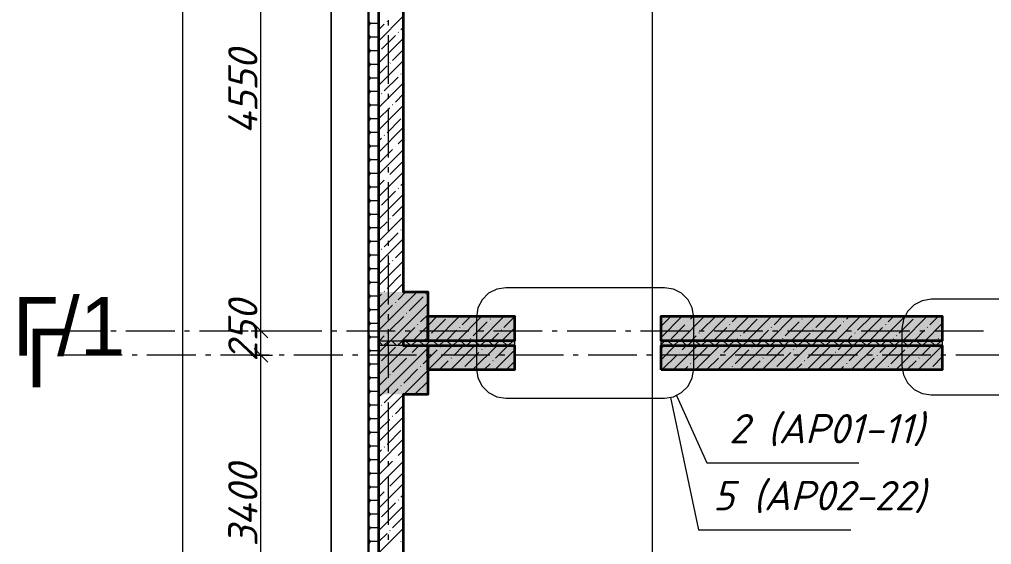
# Model space of a CAD drawing. Header units: millimetres. Extents: x -81576 to 1046824, y -248937 to 691537.
# Drawn here: x 92814 to 102769, y 545182 to 550563 of the extents above; entities that cross this region are included whole.
import ezdxf

# ---------------------------------------------------------------- set-up
doc = ezdxf.new("R2010")
doc.units = ezdxf.units.MM
doc.layers.add('PDF _Геометрия', color=7, linetype='Continuous', true_color=0x1d1d1d)
doc.layers.add('PDF _Сплошная заливка', color=7, linetype='Continuous', true_color=0xffffff)
doc.layers.add('PDF _Текст', color=7, linetype='Continuous')
doc.styles.add('PDF ArialMT', font='arial.ttf')
doc.styles.add('PDF ISOCPEUR Italic', font='isocpeui.ttf')

msp = doc.modelspace()

# ---------------------------------------------------------------- hatches: boundary and pattern name
at = {"layer": 'PDF _Сплошная заливка', "true_color": 0x636466, "transparency": 33554559}
for points in [[(96494.5, 547271.5), (96994.5, 547271.5), (96994.5, 547771.5), (96494.5, 547771.5)], [(97884.5, 547271.5), (97884.5, 547521.5), (96994.5, 547521.5), (96994.5, 547271.5)], [(102264.5, 547271.5), (102264.5, 547521.5), (99384.5, 547521.5), (99384.5, 547271.5)], [(97884.5, 547221.5), (97884.5, 547271.5), (96494.5, 547271.5), (96494.5, 547221.5)], [(102264.5, 547221.5), (102264.5, 547271.5), (99384.5, 547271.5), (99384.5, 547221.5)], [(96494.5, 546721.5), (96994.5, 546721.5), (96994.5, 547221.5), (96494.5, 547221.5)], [(97884.5, 546971.5), (97884.5, 547221.5), (96994.5, 547221.5), (96994.5, 546971.5)], [(102264.5, 546971.5), (102264.5, 547221.5), (99384.5, 547221.5), (99384.5, 546971.5)]]:
    msp.add_hatch(color=251, dxfattribs=at).paths.add_polyline_path(points)

# ---------------------------------------------------------------- linework, layer by layer
at = {"layer": 'PDF _Геометрия', "color": 8, "lineweight": 9, "true_color": 0x808080}
msp.add_lwpolyline([(99293.1, 588857.5), (99293.1, 532840)], dxfattribs=at)
at = {"layer": 'PDF _Геометрия', "color": 7, "lineweight": 9}
for points in [[(96004.5, 535380), (96004.5, 585971.6), (122994.5, 585971.6), (122994.5, 547671.5), (169194.5, 547671.5), (169194.5, 581171.6), (172944.5, 581171.6), (172944.5, 582548.4), (172944.5, 581171.6), (169194.5, 581171.6), (169194.5, 547671.5), (122994.5, 547671.5), (122994.5, 585971.6), (96004.5, 585971.6)], [(99718.9, 547514.1), (99704.2, 547606.8), (99661.6, 547690.4), (99595.2, 547756.8), (99511.6, 547799.4), (99418.9, 547814.1), (97794.7, 547814.1), (97702, 547799.4), (97618.3, 547756.8), (97552, 547690.4), (97509.4, 547606.8), (97494.7, 547514.1), (97494.7, 546982.9), (97509.4, 546890.2), (97552, 546806.5), (97618.3, 546740.2), (97702, 546697.5), (97794.7, 546682.9), (99418.9, 546682.9), (99511.6, 546697.5), (99595.2, 546740.2), (99661.6, 546806.5), (99704.2, 546890.2), (99718.9, 546982.9)], [(97494.7, 546982.9), (97509.4, 546890.2), (97552, 546806.5), (97618.3, 546740.2), (97702, 546697.5), (97794.7, 546682.9), (99418.9, 546682.9), (99511.6, 546697.5), (99595.2, 546740.2), (99661.6, 546806.5), (99704.2, 546890.2), (99718.9, 546982.9), (99718.9, 547514.1), (99704.2, 547606.8), (99661.6, 547690.4), (99595.2, 547756.8), (99511.6, 547799.4), (99418.9, 547814.1), (97794.7, 547814.1), (97702, 547799.4), (97618.3, 547756.8), (97552, 547690.4), (97509.4, 547606.8), (97494.7, 547514.1)], [(103956.6, 547395.4), (103942, 547488.1), (103899.4, 547571.7), (103833, 547638.1), (103749.4, 547680.7), (103656.6, 547695.4), (102151.3, 547695.4), (102058.6, 547680.7), (101975, 547638.1), (101908.6, 547571.7), (101866, 547488.1), (101851.3, 547395.4), (101851.3, 547015), (101866, 546922.3), (101908.6, 546838.6), (101975, 546772.3), (102058.6, 546729.6), (102151.3, 546715), (103656.6, 546715), (103749.4, 546729.6), (103833, 546772.3), (103899.4, 546838.6), (103942, 546922.3), (103956.6, 547015)]]:
    msp.add_lwpolyline(points, close=True, dxfattribs=at)
at = {"layer": 'PDF _Геометрия', "color": 7, "lineweight": 13}
for points in [[(175144.5, 535711.5), (96494.5, 535711.5), (96384.5, 535711.5), (96384.5, 585471.6), (96384.5, 585581.6), (122494.5, 585581.6), (122604.5, 585581.6), (122604.5, 547331.5), (173334.5, 547331.5)], [(96392.5, 555781.6), (96392.5, 535719.5), (175144.5, 535719.5)]]:
    msp.add_lwpolyline(points, dxfattribs=at)
at = {"layer": 'PDF _Геометрия', "color": 7, "lineweight": 9}
for points in [[(94486.2, 535801.5), (94486.2, 585491.6)], [(95286.2, 535801.5), (95286.2, 539571.5), (95286.2, 543721.5), (95286.2, 547121.5), (95286.2, 547371.5), (95286.2, 551921.5), (95286.2, 555221.6), (95286.2, 561221.6), (95286.2, 564221.6), (95286.2, 570221.6), (95286.2, 573221.6), (95286.2, 576221.6), (95286.2, 581721.6), (95286.2, 585491.6)], [(96492.5, 555781.6), (96492.5, 535819.5), (175144.5, 535819.5)], [(96494.5, 555781.6), (96494.5, 535821.5), (175144.5, 535821.5)], [(96594.5, 550501.9), (96594.5, 550554.8)], [(96594.5, 549901.9), (96594.5, 550401.9)], [(96594.5, 549749), (96594.5, 549801.9)], [(96594.5, 549149), (96594.5, 549649)], [(96594.5, 548996.1), (96594.5, 549049)], [(96594.5, 548396.1), (96594.5, 548896.1)], [(96594.5, 548243.1), (96594.5, 548296.1)], [(96594.5, 547643.1), (96594.5, 548143.1)], [(96594.5, 547490.2), (96594.5, 547543.1)], [(93267.9, 547371.5), (93650.8, 547371.5)], [(93750.8, 547371.5), (93803.7, 547371.5)], [(93903.7, 547371.5), (94403.7, 547371.5)], [(94503.7, 547371.5), (94556.6, 547371.5)], [(94656.6, 547371.5), (95156.6, 547371.5)], [(95187.2, 547371.5), (95286.2, 547371.5), (95406.2, 547371.5)], [(95216.2, 547441.5), (95286.2, 547371.5), (95356.2, 547301.5)], [(95256.6, 547371.5), (95309.5, 547371.5)], [(95409.5, 547371.5), (95909.5, 547371.5)], [(96009.5, 547371.5), (96062.5, 547371.5)], [(96162.4, 547371.5), (96662.4, 547371.5)], [(96594.5, 546890.2), (96594.5, 547390.2)], [(96762.5, 547371.5), (96815.4, 547371.5)], [(96915.4, 547371.5), (97415.4, 547371.5)], [(97515.4, 547371.5), (97568.3, 547371.5)], [(97668.3, 547371.5), (98168.3, 547371.5)], [(98268.3, 547371.5), (98321.2, 547371.5)], [(98421.2, 547371.5), (98921.2, 547371.5)], [(99021.2, 547371.5), (99074.1, 547371.5)], [(99174.1, 547371.5), (99674.1, 547371.5)], [(99774.1, 547371.5), (99827, 547371.5)], [(99927, 547371.5), (100427, 547371.5)], [(100527, 547371.5), (100580, 547371.5)], [(100680, 547371.5), (101180, 547371.5)], [(101280, 547371.5), (101332.9, 547371.5)], [(101432.9, 547371.5), (101932.9, 547371.5)], [(102032.9, 547371.5), (102085.8, 547371.5)], [(102185.8, 547371.5), (102685.8, 547371.5)], [(95216.2, 547191.5), (95286.2, 547121.5), (95356.2, 547051.5)], [(93866.5, 547121.5), (93267.9, 547121.5)], [(94019.4, 547121.5), (93966.5, 547121.5)], [(94619.4, 547121.5), (94119.4, 547121.5)], [(94772.3, 547121.5), (94719.4, 547121.5)], [(95372.3, 547121.5), (94872.3, 547121.5)], [(95187.2, 547121.5), (95286.2, 547121.5), (95406.2, 547121.5)], [(95525.3, 547121.5), (95472.3, 547121.5)], [(96125.3, 547121.5), (95625.3, 547121.5)], [(96278.2, 547121.5), (96225.3, 547121.5)], [(96878.2, 547121.5), (96378.2, 547121.5)], [(97031.1, 547121.5), (96978.2, 547121.5)], [(97631.1, 547121.5), (97131.1, 547121.5)], [(97784, 547121.5), (97731.1, 547121.5)], [(98384, 547121.5), (97884, 547121.5)], [(98536.9, 547121.5), (98484, 547121.5)], [(99136.9, 547121.5), (98636.9, 547121.5)], [(99289.8, 547121.5), (99236.9, 547121.5)], [(99889.8, 547121.5), (99389.8, 547121.5)], [(100042.8, 547121.5), (99989.8, 547121.5)], [(100642.8, 547121.5), (100142.8, 547121.5)], [(100795.7, 547121.5), (100742.8, 547121.5)], [(101395.7, 547121.5), (100895.7, 547121.5)], [(101548.6, 547121.5), (101495.7, 547121.5)], [(102148.6, 547121.5), (101648.6, 547121.5)], [(102301.5, 547121.5), (102248.6, 547121.5)], [(102901.5, 547121.5), (102401.5, 547121.5)], [(96594.5, 546737.3), (96594.5, 546790.2)], [(96594.5, 546137.3), (96594.5, 546637.3)], [(96594.5, 545984.4), (96594.5, 546037.3)], [(96594.5, 545384.4), (96594.5, 545884.4)], [(96594.5, 545231.5), (96594.5, 545284.4)]]:
    msp.add_lwpolyline(points, dxfattribs=at)
at = {"layer": 'PDF _Геометрия', "color": 7, "lineweight": 35}
for points in [[(96744.5, 559698.6), (96744.5, 547771.5), (96994.5, 547771.5), (96994.5, 547271.5), (96744.5, 547271.5), (96744.5, 547221.5), (96994.5, 547221.5), (96994.5, 546721.5), (96744.5, 546721.5), (96744.5, 544071.5)], [(175144.5, 535821.5), (104369.5, 535821.5), (96744.5, 535821.5), (96494.5, 535821.5), (96494.5, 543571.5), (96494.5, 546721.5), (96494.5, 547221.5), (96494.5, 547271.5), (96494.5, 547771.5), (96494.5, 555781.6)]]:
    msp.add_lwpolyline(points, dxfattribs=at)
at = {"layer": 'PDF _Геометрия', "lineweight": 9}
for points in [[(96392.5, 550541.6), (96404.1, 550521.3)], [(96492.5, 550534.6), (96484.8, 550521.3)], [(96744.5, 550595), (96494.5, 550345)], [(96580.3, 550544.9), (96577.9, 550542.5)], [(96404.1, 550521.3), (96392.5, 550501.1)], [(96484.8, 550521.3), (96404.1, 550521.3)], [(96484.8, 550521.3), (96492.5, 550508)], [(96549.4, 550514), (96494.5, 550459.1)], [(96694.4, 550430.9), (96692, 550428.5)], [(96744.5, 550481), (96720.5, 550457)], [(96392.5, 550401.9), (96404.1, 550381.7)], [(96404.1, 550381.7), (96392.5, 550361.4)], [(96484.8, 550381.7), (96404.1, 550381.7)], [(96492.5, 550394.9), (96484.8, 550381.7)], [(96484.8, 550381.7), (96492.5, 550368.4)], [(96744.5, 550366.9), (96494.5, 550116.9)], [(96663.5, 550400), (96520.9, 550257.4)], [(96392.5, 550262.2), (96404.1, 550242)], [(96404.1, 550242), (96392.5, 550221.7)], [(96484.8, 550242), (96404.1, 550242)], [(96492.5, 550255.3), (96484.8, 550242)], [(96484.8, 550242), (96492.5, 550228.7)], [(96494.8, 550231.3), (96494.5, 550231)], [(96744.5, 550252.9), (96635, 550143.4)], [(96744.5, 550138.8), (96494.5, 549888.8)], [(96392.5, 550122.5), (96404.1, 550102.3)], [(96404.1, 550102.3), (96392.5, 550082.1)], [(96484.8, 550102.3), (96404.1, 550102.3)], [(96492.5, 550115.6), (96484.8, 550102.3)], [(96484.8, 550102.3), (96492.5, 550089)], [(96577.9, 550086.3), (96494.5, 550002.9)], [(96608.8, 550117.2), (96606.5, 550114.9)], [(96392.5, 549982.8), (96404.1, 549962.6)], [(96404.1, 549962.6), (96392.5, 549942.4)], [(96484.8, 549962.6), (96404.1, 549962.6)], [(96492.5, 549975.9), (96484.8, 549962.6)], [(96484.8, 549962.6), (96492.5, 549949.3)], [(96692, 549972.3), (96549.4, 549829.7)], [(96722.9, 550003.2), (96720.5, 550000.8)], [(96392.5, 549843.2), (96404.1, 549822.9)], [(96492.5, 549836.2), (96484.8, 549822.9)], [(96744.5, 549910.7), (96494.5, 549660.7)], [(96404.1, 549822.9), (96392.5, 549802.7)], [(96484.8, 549822.9), (96404.1, 549822.9)], [(96484.8, 549822.9), (96492.5, 549809.6)], [(96523.3, 549803.6), (96520.9, 549801.2)], [(96744.5, 549796.7), (96663.5, 549715.7)], [(96392.5, 549703.5), (96404.1, 549683.3)], [(96404.1, 549683.3), (96392.5, 549663)], [(96484.8, 549683.2), (96404.1, 549683.2)], [(96492.5, 549696.5), (96484.8, 549683.3)], [(96484.8, 549683.3), (96492.5, 549670)], [(96744.5, 549682.6), (96494.5, 549432.6)], [(96606.5, 549658.7), (96494.5, 549546.7)], [(96637.3, 549689.5), (96635, 549687.2)], [(96392.5, 549563.8), (96404.1, 549543.6)], [(96404.1, 549543.6), (96392.5, 549523.3)], [(96484.8, 549543.6), (96404.1, 549543.6)], [(96492.5, 549556.9), (96484.8, 549543.6)], [(96484.8, 549543.6), (96492.5, 549530.3)], [(96720.5, 549544.6), (96577.9, 549402)], [(96744.5, 549454.5), (96494.5, 549204.5)], [(96392.5, 549424.1), (96404.1, 549403.9)], [(96404.1, 549403.9), (96392.5, 549383.7)], [(96484.8, 549403.9), (96404.1, 549403.9)], [(96492.5, 549417.2), (96484.8, 549403.9)], [(96484.8, 549403.9), (96492.5, 549390.6)], [(96520.9, 549345), (96494.5, 549318.6)], [(96551.8, 549375.9), (96549.4, 549373.5)], [(96744.5, 549340.5), (96692, 549288)], [(96392.5, 549284.4), (96404.1, 549264.2)], [(96404.1, 549264.2), (96392.5, 549244)], [(96484.8, 549264.2), (96404.1, 549264.2)], [(96492.5, 549277.5), (96484.8, 549264.2)], [(96484.8, 549264.2), (96492.5, 549250.9)], [(96665.8, 549261.9), (96663.5, 549259.5)], [(96392.5, 549144.8), (96404.1, 549124.5)], [(96492.5, 549137.8), (96484.8, 549124.5)], [(96635, 549231), (96494.5, 549090.5)], [(96744.5, 549226.4), (96494.5, 548976.4)], [(96404.1, 549124.5), (96392.5, 549104.3)], [(96484.8, 549124.5), (96404.1, 549124.5)], [(96484.8, 549124.5), (96492.5, 549111.2)], [(96744.5, 549112.4), (96606.5, 548974.4)], [(96392.5, 549005.1), (96404.1, 548984.8)], [(96404.1, 548984.8), (96392.5, 548964.6)], [(96484.8, 548984.8), (96404.1, 548984.8)], [(96492.5, 548998.1), (96484.8, 548984.8)], [(96484.8, 548984.8), (96492.5, 548971.6)], [(96744.5, 548998.3), (96494.5, 548748.3)], [(96580.3, 548948.2), (96577.9, 548945.8)], [(96392.5, 548865.4), (96404.1, 548845.2)], [(96404.1, 548845.2), (96392.5, 548824.9)], [(96484.8, 548845.2), (96404.1, 548845.2)], [(96492.5, 548858.4), (96484.8, 548845.2)], [(96484.8, 548845.2), (96492.5, 548831.9)], [(96549.4, 548917.3), (96494.5, 548862.4)], [(96744.5, 548884.3), (96720.5, 548860.3)], [(96744.5, 548770.2), (96494.5, 548520.2)], [(96663.5, 548803.3), (96520.9, 548660.7)], [(96694.4, 548834.2), (96692, 548831.8)], [(96392.5, 548725.7), (96404.1, 548705.5)], [(96404.1, 548705.5), (96392.5, 548685.2)], [(96484.8, 548705.5), (96404.1, 548705.5)], [(96492.5, 548718.8), (96484.8, 548705.5)], [(96484.8, 548705.5), (96492.5, 548692.2)], [(96744.5, 548656.2), (96635, 548546.7)], [(96392.5, 548586), (96404.1, 548565.8)], [(96404.1, 548565.8), (96392.5, 548545.6)], [(96484.8, 548565.8), (96404.1, 548565.8)], [(96492.5, 548579.1), (96484.8, 548565.8)], [(96484.8, 548565.8), (96492.5, 548552.5)], [(96494.8, 548634.6), (96494.5, 548634.3)], [(96744.5, 548542.1), (96494.5, 548292.1)], [(96392.5, 548446.4), (96404.1, 548426.1)], [(96492.5, 548439.4), (96484.8, 548426.1)], [(96577.9, 548489.6), (96494.5, 548406.2)], [(96608.8, 548520.5), (96606.5, 548518.2)], [(96404.1, 548426.1), (96392.5, 548405.9)], [(96484.8, 548426.1), (96404.1, 548426.1)], [(96484.8, 548426.1), (96492.5, 548412.8)], [(96692, 548375.6), (96549.4, 548233)], [(96722.9, 548406.5), (96720.5, 548404.1)], [(96392.5, 548306.7), (96404.1, 548286.4)], [(96404.1, 548286.4), (96392.5, 548266.2)], [(96484.8, 548286.4), (96404.1, 548286.4)], [(96492.5, 548299.7), (96484.8, 548286.4)], [(96484.8, 548286.4), (96492.5, 548273.1)], [(96744.5, 548314), (96494.5, 548064)], [(96392.5, 548167), (96404.1, 548146.8)], [(96404.1, 548146.8), (96392.5, 548126.5)], [(96484.8, 548146.8), (96404.1, 548146.8)], [(96492.5, 548160), (96484.8, 548146.8)], [(96484.8, 548146.8), (96492.5, 548133.5)], [(96523.3, 548206.9), (96520.9, 548204.5)], [(96744.5, 548200), (96663.5, 548119)], [(96744.5, 548085.9), (96494.5, 547835.9)], [(96606.5, 548062), (96494.5, 547950)], [(96637.3, 548092.8), (96635, 548090.5)], [(96392.5, 548027.3), (96404.1, 548007.1)], [(96404.1, 548007.1), (96392.5, 547986.8)], [(96484.8, 548007.1), (96404.1, 548007.1)], [(96492.5, 548020.4), (96484.8, 548007.1)], [(96484.8, 548007.1), (96492.5, 547993.8)], [(96720.5, 547947.9), (96577.9, 547805.4)], [(96392.5, 547887.6), (96404.1, 547867.4)], [(96404.1, 547867.4), (96392.5, 547847.2)], [(96484.8, 547867.4), (96404.1, 547867.4)], [(96492.5, 547880.7), (96484.8, 547867.4)], [(96484.8, 547867.4), (96492.5, 547854.1)], [(96744.5, 547857.8), (96658.2, 547771.5), (96494.5, 547607.8)], [(96392.5, 547747.9), (96404.1, 547727.7)], [(96492.5, 547741), (96484.8, 547727.7)], [(96886.3, 547771.5), (96494.5, 547379.7)], [(96520.9, 547748.3), (96494.5, 547721.9)], [(96551.8, 547779.2), (96549.4, 547776.8)], [(96772.2, 547771.5), (96692, 547691.3)], [(96979.5, 547750.7), (96977.1, 547748.3)], [(96404.1, 547727.7), (96392.5, 547707.5)], [(96484.8, 547727.7), (96404.1, 547727.7)], [(96484.8, 547727.7), (96492.5, 547714.4)], [(96994.5, 547651.6), (96614.4, 547271.5), (96564.4, 547221.5), (96494.5, 547151.6)], [(96665.8, 547665.2), (96663.5, 547662.8)], [(96948.6, 547719.8), (96806, 547577.3)], [(96392.5, 547608.3), (96404.1, 547588)], [(96404.1, 547588), (96392.5, 547567.8)], [(96484.8, 547588), (96404.1, 547588)], [(96492.5, 547601.3), (96484.8, 547588)], [(96484.8, 547588), (96492.5, 547574.7)], [(96635, 547634.3), (96494.5, 547493.8)], [(96779.9, 547551.1), (96777.5, 547548.7)], [(96392.5, 547468.6), (96404.1, 547448.3)], [(96404.1, 547448.3), (96392.5, 547428.1)], [(96484.8, 547448.3), (96404.1, 547448.3)], [(96492.5, 547461.6), (96484.8, 547448.3)], [(96484.8, 547448.3), (96492.5, 547435.1)], [(96749, 547520.2), (96606.5, 547377.7)], [(97092.5, 547521.5), (96994.5, 547423.5), (96842.5, 547271.5)], [(96994.5, 547537.6), (96920.1, 547463.2)], [(97176.7, 547491.7), (97034.1, 547349.2)], [(97320.6, 547521.5), (97070.6, 547271.5)], [(97206.5, 547521.5), (97205.2, 547520.2)], [(97548.7, 547521.5), (97298.7, 547271.5)], [(97434.6, 547521.5), (97347.8, 547434.7)], [(97604.4, 547463.2), (97461.8, 547320.6)], [(97776.8, 547521.5), (97526.8, 547271.5)], [(97635.3, 547494.1), (97632.9, 547491.7)], [(97662.7, 547521.5), (97661.4, 547520.2)], [(97884.5, 547515.2), (97775.5, 547406.2)], [(99601.6, 547521.5), (99384.5, 547304.4)], [(99487.5, 547521.5), (99384.5, 547418.5)], [(99829.7, 547521.5), (99579.7, 547271.5)], [(99659.6, 547465.6), (99657.3, 547463.2)], [(99715.6, 547521.5), (99685.8, 547491.7)], [(99942.4, 547520.2), (99799.8, 547377.7)], [(100057.8, 547521.5), (99807.8, 547271.5)], [(100285.9, 547521.5), (100035.9, 547271.5)], [(100171.8, 547521.5), (100113.5, 547463.2)], [(100370.1, 547491.7), (100227.5, 547349.2)], [(100514, 547521.5), (100264, 547271.5)], [(100399.9, 547521.5), (100398.6, 547520.2)], [(100742.1, 547521.5), (100492.1, 547271.5)], [(100628, 547521.5), (100541.2, 547434.7)], [(100797.8, 547463.2), (100655.2, 547320.6)], [(100970.2, 547521.5), (100720.2, 547271.5)], [(100828.6, 547494.1), (100826.3, 547491.7)], [(100856.1, 547521.5), (100854.8, 547520.2)], [(101198.3, 547521.5), (100948.3, 547271.5)], [(101084.2, 547521.5), (100968.8, 547406.2)], [(101426.3, 547521.5), (101176.3, 547271.5)], [(101256.3, 547465.6), (101254, 547463.2)], [(101312.3, 547521.5), (101282.5, 547491.7)], [(101539.1, 547520.2), (101396.5, 547377.7)], [(101654.4, 547521.5), (101404.4, 547271.5)], [(101882.6, 547521.5), (101632.5, 547271.5)], [(101768.5, 547521.5), (101710.2, 547463.2)], [(101966.8, 547491.7), (101824.2, 547349.2)], [(102110.6, 547521.5), (101860.6, 547271.5)], [(101996.6, 547521.5), (101995.3, 547520.2)], [(102264.5, 547447.3), (102088.7, 547271.5)], [(102224.7, 547521.5), (102137.8, 547434.7)], [(96580.3, 547351.5), (96577.9, 547349.2)], [(96863.1, 547406.2), (96728.4, 547271.5), (96720.5, 547263.6)], [(96893.9, 547437.1), (96891.6, 547434.7)], [(97290.7, 547377.7), (97184.6, 547271.5)], [(97321.6, 547408.5), (97319.3, 547406.2)], [(97718.4, 547349.2), (97640.8, 547271.5)], [(97749.3, 547380), (97746.9, 547377.7)], [(97884.5, 547401.1), (97754.9, 547271.5)], [(99628.8, 547434.7), (99486.2, 547292.1)], [(99773.7, 547351.5), (99771.3, 547349.2)], [(100056.4, 547406.2), (99921.8, 547271.5)], [(100087.3, 547437.1), (100085, 547434.7)], [(100484.1, 547377.7), (100378, 547271.5)], [(100515, 547408.5), (100512.6, 547406.2)], [(100911.8, 547349.2), (100834.2, 547271.5)], [(100942.7, 547380), (100940.3, 547377.7)], [(101225.4, 547434.7), (101082.9, 547292.1)], [(101370.4, 547351.5), (101368, 547349.2)], [(101653.1, 547406.2), (101518.5, 547271.5)], [(101684, 547437.1), (101681.6, 547434.7)], [(102080.8, 547377.7), (101974.7, 547271.5)], [(102111.7, 547408.5), (102109.3, 547406.2)], [(96392.5, 547328.9), (96404.1, 547308.7)], [(96404.1, 547308.7), (96392.5, 547288.4)], [(96484.8, 547308.7), (96404.1, 547308.7)], [(96492.5, 547322), (96484.8, 547308.7)], [(96484.8, 547308.7), (96492.5, 547295.4)], [(96549.4, 547320.6), (96500.3, 547271.5), (96494.5, 547265.7)], [(96494.5, 547261.6), (96534.5, 547221.5)], [(96596.1, 547271.5), (96546.1, 547221.5)], [(96625.9, 547271.5), (96675.9, 547221.5)], [(96737.5, 547271.5), (96687.5, 547221.5)], [(96767.3, 547271.5), (96817.3, 547221.5)], [(96878.9, 547271.5), (96828.9, 547221.5)], [(96908.7, 547271.5), (96958.7, 547221.5)], [(96977.1, 547292.1), (96956.5, 547271.5)], [(97020.4, 547271.5), (96970.4, 547221.5)], [(97008, 547323), (97005.6, 547320.6)], [(97050.2, 547271.5), (97100.2, 547221.5)], [(97161.8, 547271.5), (97111.8, 547221.5)], [(97191.6, 547271.5), (97241.6, 547221.5)], [(97303.2, 547271.5), (97253.2, 547221.5)], [(97333, 547271.5), (97383, 547221.5)], [(97444.6, 547271.5), (97394.6, 547221.5)], [(97435.7, 547294.5), (97433.3, 547292.1)], [(97474.4, 547271.5), (97524.4, 547221.5)], [(97586.1, 547271.5), (97536.1, 547221.5)], [(97615.9, 547271.5), (97665.9, 547221.5)], [(97727.5, 547271.5), (97677.5, 547221.5)], [(97757.3, 547271.5), (97807.3, 547221.5)], [(97868.9, 547271.5), (97818.9, 547221.5)], [(99424.5, 547271.5), (99384.5, 547231.5)], [(99454.3, 547271.5), (99504.3, 547221.5)], [(99566, 547271.5), (99516, 547221.5)], [(99595.8, 547271.5), (99645.8, 547221.5)], [(99707.4, 547271.5), (99657.4, 547221.5)], [(99742.8, 547320.6), (99693.7, 547271.5)], [(99737.2, 547271.5), (99787.2, 547221.5)], [(99848.8, 547271.5), (99798.8, 547221.5)], [(99878.6, 547271.5), (99928.6, 547221.5)], [(99990.2, 547271.5), (99940.2, 547221.5)], [(100020, 547271.5), (100070, 547221.5)], [(100131.6, 547271.5), (100081.6, 547221.5)], [(100170.5, 547292.1), (100149.9, 547271.5)], [(100161.4, 547271.5), (100211.4, 547221.5)], [(100201.4, 547323), (100199, 547320.6)], [(100273.1, 547271.5), (100223.1, 547221.5)], [(100302.9, 547271.5), (100352.9, 547221.5)], [(100414.5, 547271.5), (100364.5, 547221.5)], [(100444.3, 547271.5), (100494.3, 547221.5)], [(100555.9, 547271.5), (100505.9, 547221.5)], [(100585.7, 547271.5), (100635.7, 547221.5)], [(100629.1, 547294.5), (100626.7, 547292.1)], [(100697.3, 547271.5), (100647.3, 547221.5)], [(100727.1, 547271.5), (100777.1, 547221.5)], [(100838.7, 547271.5), (100788.7, 547221.5)], [(100868.6, 547271.5), (100918.5, 547221.5)], [(100980.2, 547271.5), (100930.2, 547221.5)], [(101010, 547271.5), (101060, 547221.5)], [(101121.6, 547271.5), (101071.6, 547221.5)], [(101151.4, 547271.5), (101201.4, 547221.5)], [(101263, 547271.5), (101213, 547221.5)], [(101339.5, 547320.6), (101290.4, 547271.5)], [(101292.8, 547271.5), (101342.8, 547221.5)], [(101404.4, 547271.5), (101354.4, 547221.5)], [(101434.2, 547271.5), (101484.2, 547221.5)], [(101545.9, 547271.5), (101495.9, 547221.5)], [(101575.7, 547271.5), (101625.7, 547221.5)], [(101687.3, 547271.5), (101637.3, 547221.5)], [(101717.1, 547271.5), (101767.1, 547221.5)], [(101767.2, 547292.1), (101746.6, 547271.5)], [(101828.7, 547271.5), (101778.7, 547221.5)], [(101798.1, 547323), (101795.7, 547320.6)], [(101858.5, 547271.5), (101908.5, 547221.5)], [(101970.1, 547271.5), (101920.1, 547221.5)], [(101999.9, 547271.5), (102049.9, 547221.5)], [(102111.5, 547271.5), (102061.5, 547221.5)], [(102141.3, 547271.5), (102191.3, 547221.5)], [(102253, 547271.5), (102203, 547221.5)], [(102225.7, 547294.5), (102223.4, 547292.1)], [(102264.5, 547333.2), (102251.9, 547320.6)], [(96392.5, 547189.2), (96404.1, 547169)], [(96404.1, 547169), (96392.5, 547148.7)], [(96484.8, 547169), (96404.1, 547169)], [(96492.5, 547182.3), (96484.8, 547169)], [(96484.8, 547169), (96492.5, 547155.7)], [(97020.6, 547221.5), (96994.5, 547195.4), (96520.6, 546721.5), (96494.5, 546695.4)], [(96792.5, 547221.5), (96494.5, 546923.5)], [(96663.5, 547206.6), (96520.9, 547064)], [(96694.4, 547237.5), (96692, 547235.1)], [(96906.5, 547221.5), (96834.5, 547149.6)], [(97091.2, 547178.1), (96994.5, 547081.4), (96948.6, 547035.5)], [(97248.7, 547221.5), (96998.7, 546971.5)], [(97122, 547209), (97119.7, 547206.6)], [(97476.8, 547221.5), (97226.8, 546971.5)], [(97362.7, 547221.5), (97262.2, 547121.1)], [(97518.8, 547149.6), (97376.3, 547007)], [(97704.9, 547221.5), (97454.9, 546971.5)], [(97549.7, 547180.5), (97547.4, 547178.1)], [(97590.8, 547221.5), (97575.9, 547206.6)], [(97884.5, 547173), (97683, 546971.5)], [(97818.9, 547221.5), (97689.9, 547092.5)], [(99529.7, 547221.5), (99384.5, 547076.3)], [(99415.6, 547221.5), (99384.5, 547190.4)], [(99757.8, 547221.5), (99507.8, 546971.5)], [(99574.1, 547151.9), (99571.7, 547149.6)], [(99643.7, 547221.5), (99600.2, 547178.1)], [(99856.9, 547206.6), (99714.3, 547064)], [(99985.9, 547221.5), (99735.9, 546971.5)], [(100214, 547221.5), (99964, 546971.5)], [(100099.9, 547221.5), (100027.9, 547149.6)], [(100284.5, 547178.1), (100142, 547035.5)], [(100442.1, 547221.5), (100192.1, 546971.5)], [(100315.4, 547209), (100313.1, 547206.6)], [(100670.2, 547221.5), (100420.2, 546971.5)], [(100556.1, 547221.5), (100455.6, 547121.1)], [(100712.2, 547149.6), (100569.7, 547007)], [(100898.3, 547221.5), (100648.3, 546971.5)], [(100743.1, 547180.5), (100740.7, 547178.1)], [(100784.2, 547221.5), (100769.3, 547206.6)], [(101126.4, 547221.5), (100876.4, 546971.5)], [(101012.3, 547221.5), (100883.3, 547092.5)], [(101354.4, 547221.5), (101104.4, 546971.5)], [(101170.8, 547151.9), (101168.4, 547149.6)], [(101240.4, 547221.5), (101196.9, 547178.1)], [(101453.5, 547206.6), (101311, 547064)], [(101582.5, 547221.5), (101332.5, 546971.5)], [(101810.6, 547221.5), (101560.6, 546971.5)], [(101696.6, 547221.5), (101624.6, 547149.6)], [(101881.2, 547178.1), (101738.7, 547035.5)], [(102038.7, 547221.5), (101788.7, 546971.5)], [(101912.1, 547209), (101909.7, 547206.6)], [(102264.5, 547219.2), (102016.8, 546971.5)], [(102152.8, 547221.5), (102052.3, 547121.1)], [(96392.5, 547049.5), (96404.1, 547029.3)], [(96777.5, 547092.5), (96635, 546950)], [(96808.4, 547123.4), (96806, 547121.1)], [(97205.2, 547064), (97112.7, 546971.5)], [(97236.1, 547094.9), (97233.7, 547092.5)], [(97663.8, 547066.4), (97661.4, 547064)], [(97884.5, 547059), (97804, 546978.5)], [(99543.2, 547121.1), (99400.7, 546978.5)], [(99970.9, 547092.5), (99849.9, 546971.5)], [(100001.8, 547123.4), (99999.4, 547121.1)], [(100398.6, 547064), (100306.1, 546971.5)], [(100429.5, 547094.9), (100427.1, 547092.5)], [(100857.2, 547066.4), (100854.8, 547064)], [(101139.9, 547121.1), (100997.3, 546978.5)], [(101567.6, 547092.5), (101446.6, 546971.5)], [(101598.5, 547123.4), (101596.1, 547121.1)], [(101995.3, 547064), (101902.8, 546971.5)], [(102026.2, 547094.9), (102023.8, 547092.5)], [(102264.5, 547105.1), (102166.4, 547007)], [(96404.1, 547029.3), (96392.5, 547009.1)], [(96484.8, 547029.3), (96404.1, 547029.3)], [(96492.5, 547042.6), (96484.8, 547029.3)], [(96484.8, 547029.3), (96492.5, 547016)], [(96494.8, 547037.9), (96494.5, 547037.6)], [(96994.5, 546967.3), (96748.7, 546721.5)], [(96891.6, 546978.5), (96749, 546835.9)], [(96922.5, 547009.4), (96920.1, 547007)], [(97350.1, 546980.9), (97347.8, 546978.5)], [(97632.9, 547035.5), (97568.9, 546971.5)], [(99657.3, 547007), (99621.8, 546971.5)], [(99688.2, 547037.9), (99685.8, 547035.5)], [(100085, 546978.5), (100078, 546971.5)], [(100115.8, 547009.4), (100113.5, 547007)], [(100543.5, 546980.9), (100541.2, 546978.5)], [(100826.3, 547035.5), (100762.3, 546971.5)], [(101254, 547007), (101218.5, 546971.5)], [(101284.8, 547037.9), (101282.5, 547035.5)], [(101681.6, 546978.5), (101674.7, 546971.5)], [(101712.5, 547009.4), (101710.2, 547007)], [(102140.2, 546980.9), (102137.8, 546978.5)], [(102264.5, 546991.1), (102244.9, 546971.5)], [(96392.5, 546909.9), (96404.1, 546889.6)], [(96404.1, 546889.6), (96392.5, 546869.4)], [(96484.8, 546889.6), (96404.1, 546889.6)], [(96492.5, 546902.9), (96484.8, 546889.6)], [(96484.8, 546889.6), (96492.5, 546876.3)], [(96577.9, 546893), (96494.5, 546809.5)], [(96608.8, 546923.8), (96606.5, 546921.5)], [(96994.5, 546853.3), (96863.1, 546721.9)], [(96392.5, 546770.2), (96404.1, 546749.9)], [(96404.1, 546749.9), (96392.5, 546729.7)], [(96484.8, 546749.9), (96404.1, 546749.9)], [(96492.5, 546763.2), (96484.8, 546749.9)], [(96484.8, 546749.9), (96492.5, 546736.7)], [(96692, 546778.9), (96634.6, 546721.5), (96549.4, 546636.3)], [(96722.9, 546809.8), (96720.5, 546807.4)], [(96744.5, 546717.3), (96494.5, 546467.3)], [(96994.5, 546739.2), (96976.8, 546721.5)], [(96392.5, 546630.5), (96404.1, 546610.3)], [(96404.1, 546610.3), (96392.5, 546590)], [(96484.8, 546610.3), (96404.1, 546610.3)], [(96492.5, 546623.5), (96484.8, 546610.3)], [(96484.8, 546610.3), (96492.5, 546597)], [(96523.3, 546610.2), (96520.9, 546607.8)], [(96744.5, 546603.3), (96663.5, 546522.3)], [(96392.5, 546490.8), (96404.1, 546470.6)], [(96404.1, 546470.6), (96392.5, 546450.3)], [(96484.8, 546470.6), (96404.1, 546470.6)], [(96492.5, 546483.9), (96484.8, 546470.6)], [(96484.8, 546470.6), (96492.5, 546457.3)], [(96744.5, 546489.2), (96494.5, 546239.2)], [(96606.5, 546465.3), (96494.5, 546353.3)], [(96637.3, 546496.2), (96635, 546493.8)], [(96392.5, 546351.1), (96404.1, 546330.9)], [(96720.5, 546351.2), (96577.9, 546208.7)], [(96404.1, 546330.9), (96392.5, 546310.7)], [(96484.8, 546330.9), (96404.1, 546330.9)], [(96492.5, 546344.2), (96484.8, 546330.9)], [(96484.8, 546330.9), (96492.5, 546317.6)], [(96744.5, 546261.1), (96494.5, 546011.1)], [(96392.5, 546211.5), (96404.1, 546191.2)], [(96404.1, 546191.2), (96392.5, 546171)], [(96484.8, 546191.2), (96404.1, 546191.2)], [(96492.5, 546204.5), (96484.8, 546191.2)], [(96484.8, 546191.2), (96492.5, 546177.9)], [(96520.9, 546151.6), (96494.5, 546125.2)], [(96551.8, 546182.5), (96549.4, 546180.1)], [(96392.5, 546071.8), (96404.1, 546051.5)], [(96404.1, 546051.5), (96392.5, 546031.3)], [(96484.8, 546051.5), (96404.1, 546051.5)], [(96492.5, 546064.8), (96484.8, 546051.5)], [(96484.8, 546051.5), (96492.5, 546038.2)], [(96665.8, 546068.5), (96663.5, 546066.1)], [(96744.5, 546147.1), (96692, 546094.6)], [(96635, 546037.6), (96494.5, 545897.1)], [(96744.5, 546033), (96494.5, 545783)], [(96392.5, 545932.1), (96404.1, 545911.9)], [(96404.1, 545911.9), (96392.5, 545891.6)], [(96484.8, 545911.9), (96404.1, 545911.9)], [(96492.5, 545925.1), (96484.8, 545911.9)], [(96484.8, 545911.9), (96492.5, 545898.6)], [(96744.5, 545919), (96606.5, 545781)], [(96392.5, 545792.4), (96404.1, 545772.2)], [(96404.1, 545772.2), (96392.5, 545751.9)], [(96484.8, 545772.2), (96404.1, 545772.2)], [(96492.5, 545785.5), (96484.8, 545772.2)], [(96484.8, 545772.2), (96492.5, 545758.9)], [(96744.5, 545804.9), (96494.5, 545554.9)], [(96580.3, 545754.8), (96577.9, 545752.5)], [(96392.5, 545652.7), (96404.1, 545632.5)], [(96549.4, 545724), (96494.5, 545669)], [(96744.5, 545690.9), (96720.5, 545666.9)], [(96404.1, 545632.5), (96392.5, 545612.3)], [(96484.8, 545632.5), (96404.1, 545632.5)], [(96492.5, 545645.8), (96484.8, 545632.5)], [(96484.8, 545632.5), (96492.5, 545619.2)], [(96744.5, 545576.8), (96494.5, 545326.8)], [(96663.5, 545609.9), (96520.9, 545467.3)], [(96694.4, 545640.8), (96692, 545638.4)], [(96392.5, 545513), (96404.1, 545492.8)], [(96404.1, 545492.8), (96392.5, 545472.6)], [(96484.8, 545492.8), (96404.1, 545492.8)], [(96492.5, 545506.1), (96484.8, 545492.8)], [(96484.8, 545492.8), (96492.5, 545479.5)], [(96744.5, 545462.8), (96635, 545353.3)], [(96392.5, 545373.4), (96404.1, 545353.1)], [(96404.1, 545353.1), (96392.5, 545332.9)], [(96484.8, 545353.1), (96404.1, 545353.1)], [(96492.5, 545366.4), (96484.8, 545353.1)], [(96484.8, 545353.1), (96492.5, 545339.8)], [(96494.8, 545441.2), (96494.5, 545440.9)], [(96744.5, 545348.7), (96494.5, 545098.7)], [(96577.9, 545296.3), (96494.5, 545212.8)], [(96608.8, 545327.1), (96606.5, 545324.8)], [(96392.5, 545233.7), (96404.1, 545213.4)], [(96404.1, 545213.4), (96392.5, 545193.2)], [(96484.8, 545213.4), (96404.1, 545213.4)], [(96492.5, 545226.7), (96484.8, 545213.4)], [(96484.8, 545213.4), (96492.5, 545200.2)], [(96722.9, 545213.1), (96720.5, 545210.7)]]:
    msp.add_lwpolyline(points, dxfattribs=at)
at = {"layer": 'PDF _Геометрия', "color": 7, "lineweight": 35}
for points in [[(96994.5, 547271.5), (96994.5, 547521.5), (97884.5, 547521.5), (97884.5, 547271.5)], [(99384.5, 547271.5), (99384.5, 547521.5), (102264.5, 547521.5), (102264.5, 547271.5)], [(96994.5, 546971.5), (96994.5, 547221.5), (97884.5, 547221.5), (97884.5, 546971.5)], [(99384.5, 546971.5), (99384.5, 547221.5), (102264.5, 547221.5), (102264.5, 546971.5)]]:
    msp.add_lwpolyline(points, close=True, dxfattribs=at)
at = {"layer": 'PDF _Геометрия', "color": 7, "lineweight": 13}
for points in [[(96494.5, 547221.5), (96494.5, 547271.5), (97884.5, 547271.5), (97884.5, 547221.5)], [(99384.5, 547221.5), (99384.5, 547271.5), (102264.5, 547271.5), (102264.5, 547221.5)]]:
    msp.add_lwpolyline(points, close=True, dxfattribs=at)
at = {"layer": 'PDF _Геометрия', "color": 174, "lineweight": 9, "true_color": 0x0000a0}
for points in [[(99481.2, 546689.4), (99769.1, 545333.1), (100526.3, 545333.1)], [(99541.8, 546709.2), (99851.8, 546018.9), (100608.9, 546018.9)]]:
    msp.add_lwpolyline(points, dxfattribs=at)
at = {"layer": 'PDF _Геометрия', "color": 174, "lineweight": 20, "true_color": 0x0000a0}
for points in [[(100608.9, 546019), (101408.9, 546019)], [(100526.3, 545333.1), (101326.3, 545333.1)]]:
    msp.add_lwpolyline(points, dxfattribs=at)

# ---------------------------------------------------------------- texts
at = {"layer": 'PDF _Текст', "char_height": 300, "attachment_point": 4, "rotation": 90, "style": 'PDF ISOCPEUR Italic'}
for s, insert in [('4550', (95101.5, 549386.1)), ('250', (95101.5, 547056.9)), ('3400', (95101.5, 545161.1))]:
    msp.add_mtext(s, dxfattribs=dict(at, insert=insert))
at = {"layer": 'PDF _Текст', "attachment_point": 4}
for s, insert, char_height, style in [('Г/1', (92744.9, 547413.9), 600, 'PDF ArialMT'), ('Г', (92881, 547093.4), 600, 'PDF ArialMT'), ('2 (АР01-11)', (100079.6, 546354.8), 300, 'PDF ISOCPEUR Italic'), ('5 (АР02-22)', (99916.9, 545669), 300, 'PDF ISOCPEUR Italic')]:
    msp.add_mtext(s, dxfattribs=dict(at, insert=insert, char_height=char_height, style=style))

doc.saveas('drawing.dxf')
